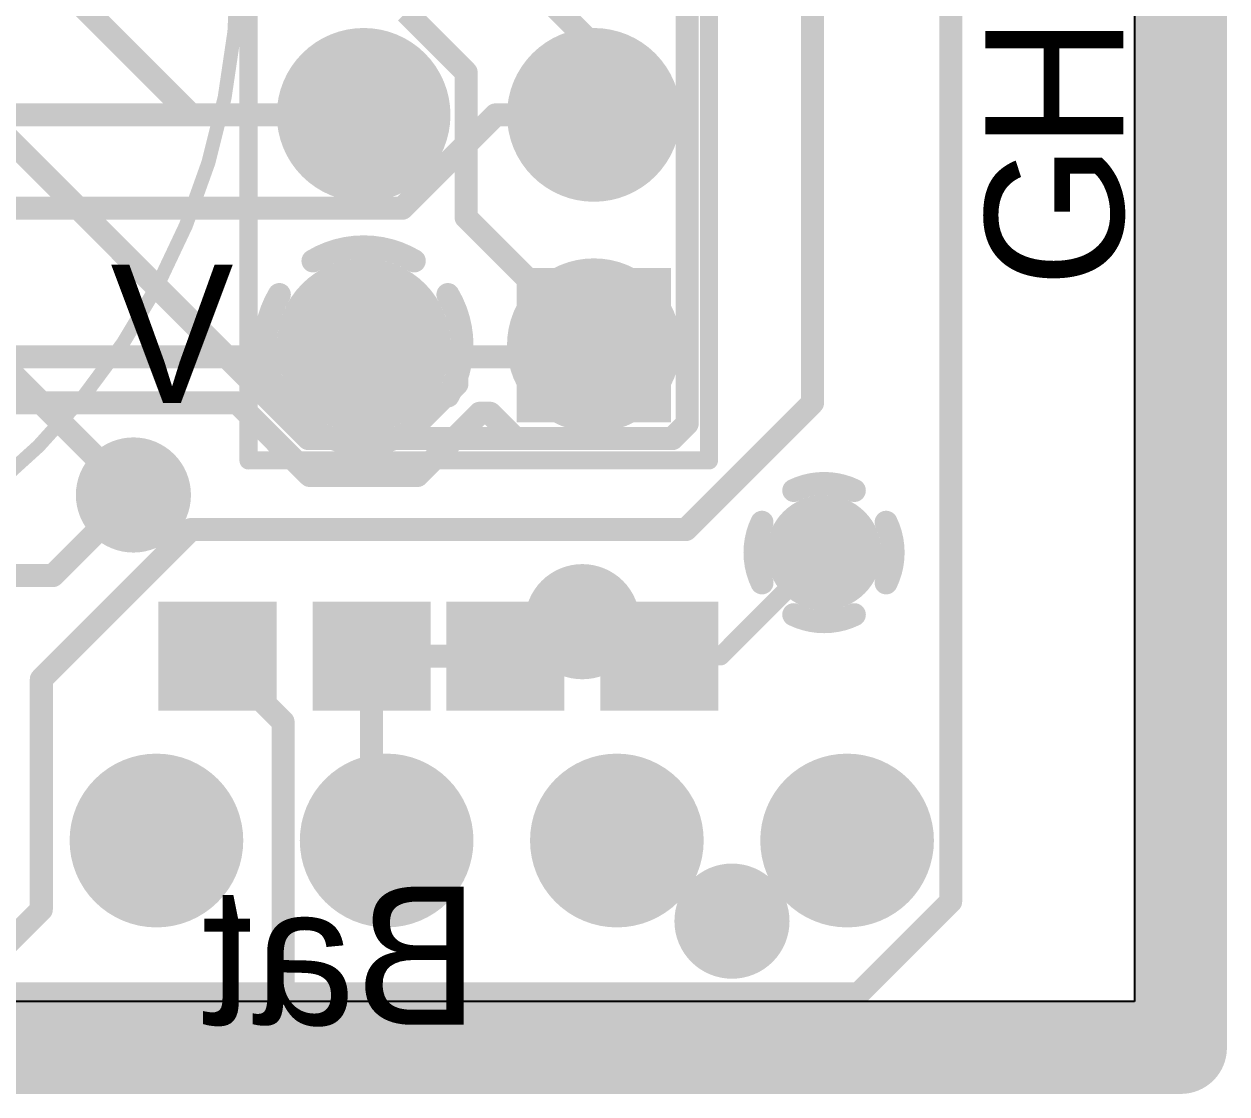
# Model space of a CAD drawing. Header units: millimetres. Extents: x 2.46 to 5.38, y 2.48 to 3.77.
# Drawn here: x 4.858 to 5.38, y 2.476 to 2.94 of the extents above; entities that cross this region are included whole.
import ezdxf

# ---------------------------------------------------------------- set-up
doc = ezdxf.new("R2010")
doc.units = ezdxf.units.MM
doc.header["$MEASUREMENT"] = 0
for name, color, linetype in [('BottomLayer', 5, 'Continuous'), ('BottomOverlay', 54, 'Continuous'), ('BottomSolder', 6, 'Continuous'), ('InternalPlane1', 76, 'Continuous'), ('InternalPlane2', 16, 'Continuous'), ('Mechanical1', 6, 'Continuous'), ('MultiLayer', 9, 'Continuous'), ('TopLayer', 1, 'Continuous'), ('TopOverlay', 2, 'Continuous'), ('TopPaste', 8, 'Continuous'), ('TopSolder', 216, 'Continuous')]:
    doc.layers.add(name, color=color, linetype=linetype)

msp = doc.modelspace()

# ---------------------------------------------------------------- linework, layer by layer
at = {"layer": 'BottomLayer', "const_width": 0.01}
for points in [[(5.14553, 2.76692), (5.14553, 2.97153)], [(4.82, 2.901), (5.005, 2.901)], [(5.02179, 2.86047), (5.06232, 2.901)], [(5.06232, 2.901), (5.105, 2.901)], [(4.8021, 2.86047), (5.02179, 2.86047)], [(5.085, 2.801), (5.105, 2.801)], [(5.105, 2.796), (5.105, 2.801)], [(3.90853, 2.796), (4.96447, 2.796)], [(4.96447, 2.78421), (4.96447, 2.796)], [(5.04553, 2.796), (5.105, 2.796)], [(5.04553, 2.78421), (5.04553, 2.796)], [(4.96447, 2.78421), (4.98821, 2.76047)], [(5.02179, 2.76047), (5.04553, 2.78421)], [(3.89928, 2.776), (4.95006, 2.776)], [(4.95006, 2.776), (4.98159, 2.74447)], [(5.02841, 2.74447), (5.05541, 2.77147)], [(5.05541, 2.77147), (5.05992, 2.77147)], [(5.05992, 2.77147), (5.07092, 2.76047)], [(5.13908, 2.76047), (5.14553, 2.76692)], [(4.98821, 2.76047), (5.02179, 2.76047)], [(5.07092, 2.76047), (5.13908, 2.76047)], [(4.98159, 2.74447), (5.02841, 2.74447)], [(4.87, 2.701), (4.905, 2.736)], [(4.355, 2.701), (4.87, 2.701)]]:
    msp.add_lwpolyline(points, dxfattribs=at)
at = {"layer": 'BottomLayer'}
for points, const_width in [([(4.99024, 2.901, 1), (5.01976, 2.901, 1)], 0.02953), ([(5.09024, 2.901, 1), (5.11976, 2.901, 1)], 0.02953), ([(5.0025, 2.901, 1), (5.0075, 2.901, 1)], 0.005), ([(5.05982, 2.901, 1), (5.06482, 2.901, 1)], 0.005), ([(5.05982, 2.901, 1), (5.06482, 2.901, 1)], 0.005), ([(5.1025, 2.901, 1), (5.1075, 2.901, 1)], 0.005), ([(5.01929, 2.86047, 1), (5.02429, 2.86047, 1)], 0.005), ([(5.01929, 2.86047, 1), (5.02429, 2.86047, 1)], 0.005), ([(4.99024, 2.801, 1), (5.01976, 2.801, 1)], 0.02953), ([(5.0825, 2.801, 1), (5.0875, 2.801, 1)], 0.005), ([(5.1025, 2.801, 1), (5.1075, 2.801, 1)], 0.005), ([(5.1025, 2.801, 1), (5.1075, 2.801, 1)], 0.005), ([(4.96197, 2.796, 1), (4.96697, 2.796, 1)], 0.005), ([(4.96197, 2.796, 1), (4.96697, 2.796, 1)], 0.005), ([(5.04303, 2.796, 1), (5.04803, 2.796, 1)], 0.005), ([(5.04303, 2.796, 1), (5.04803, 2.796, 1)], 0.005), ([(5.1025, 2.796, 1), (5.1075, 2.796, 1)], 0.005), ([(5.1025, 2.796, 1), (5.1075, 2.796, 1)], 0.005), ([(4.96197, 2.78421, 1), (4.96697, 2.78421, 1)], 0.005), ([(4.96197, 2.78421, 1), (4.96697, 2.78421, 1)], 0.005), ([(5.04303, 2.78421, 1), (5.04803, 2.78421, 1)], 0.005), ([(5.04303, 2.78421, 1), (5.04803, 2.78421, 1)], 0.005), ([(4.94756, 2.776, 1), (4.95256, 2.776, 1)], 0.005), ([(4.94756, 2.776, 1), (4.95256, 2.776, 1)], 0.005), ([(5.05291, 2.77147, 1), (5.05791, 2.77147, 1)], 0.005), ([(5.05291, 2.77147, 1), (5.05791, 2.77147, 1)], 0.005), ([(5.05742, 2.77147, 1), (5.06242, 2.77147, 1)], 0.005), ([(5.05742, 2.77147, 1), (5.06242, 2.77147, 1)], 0.005), ([(5.14303, 2.76692, 1), (5.14803, 2.76692, 1)], 0.005), ([(5.14303, 2.76692, 1), (5.14803, 2.76692, 1)], 0.005), ([(4.98571, 2.76047, 1), (4.99071, 2.76047, 1)], 0.005), ([(4.98571, 2.76047, 1), (4.99071, 2.76047, 1)], 0.005), ([(5.01929, 2.76047, 1), (5.02429, 2.76047, 1)], 0.005), ([(5.01929, 2.76047, 1), (5.02429, 2.76047, 1)], 0.005), ([(5.06842, 2.76047, 1), (5.07342, 2.76047, 1)], 0.005), ([(5.06842, 2.76047, 1), (5.07342, 2.76047, 1)], 0.005), ([(5.13658, 2.76047, 1), (5.14158, 2.76047, 1)], 0.005), ([(5.13658, 2.76047, 1), (5.14158, 2.76047, 1)], 0.005), ([(4.97909, 2.74447, 1), (4.98409, 2.74447, 1)], 0.005), ([(4.97909, 2.74447, 1), (4.98409, 2.74447, 1)], 0.005), ([(5.02591, 2.74447, 1), (5.03091, 2.74447, 1)], 0.005), ([(5.02591, 2.74447, 1), (5.03091, 2.74447, 1)], 0.005), ([(4.8995, 2.736, 1), (4.9105, 2.736, 1)], 0.011), ([(4.9025, 2.736, 1), (4.9075, 2.736, 1)], 0.005), ([(5.1995, 2.711, 1), (5.2105, 2.711, 1)], 0.011), ([(4.8675, 2.701, 1), (4.8725, 2.701, 1)], 0.005), ([(4.8675, 2.701, 1), (4.8725, 2.701, 1)], 0.005), ([(5.09, 2.681, 1), (5.11, 2.681, 1)], 0.02), ([(4.90024, 2.586, 1), (4.92976, 2.586, 1)], 0.02953), ([(5.00024, 2.586, 1), (5.02976, 2.586, 1)], 0.02953), ([(5.10024, 2.586, 1), (5.12976, 2.586, 1)], 0.02953), ([(5.20024, 2.586, 1), (5.22976, 2.586, 1)], 0.02953)]:
    msp.add_lwpolyline(points, format="xyb", close=True, dxfattribs=dict(at, const_width=const_width))
msp.add_solid([(5.13453, 2.77147), (5.13453, 2.83053), (5.07547, 2.77147), (5.07547, 2.83053)], dxfattribs=at)
at = {"layer": 'BottomOverlay', "const_width": 0.00606}
msp.add_lwpolyline([(4.95028, 2.966, 1), (4.35972, 2.966, 1)], format="xyb", close=True, dxfattribs=at)
at = {"layer": 'BottomSolder'}
for points, const_width in [([(4.98824, 2.901, 1), (5.02176, 2.901, 1)], 0.03353), ([(5.08824, 2.901, 1), (5.12176, 2.901, 1)], 0.03353), ([(4.98824, 2.801, 1), (5.02176, 2.801, 1)], 0.03353), ([(4.8975, 2.736, 1), (4.9125, 2.736, 1)], 0.015), ([(5.1975, 2.711, 1), (5.2125, 2.711, 1)], 0.015), ([(5.0875, 2.681, 1), (5.1125, 2.681, 1)], 0.025), ([(4.89824, 2.586, 1), (4.93176, 2.586, 1)], 0.03353), ([(4.99824, 2.586, 1), (5.03176, 2.586, 1)], 0.03353), ([(5.09824, 2.586, 1), (5.13176, 2.586, 1)], 0.03353), ([(5.19824, 2.586, 1), (5.23176, 2.586, 1)], 0.03353)]:
    msp.add_lwpolyline(points, format="xyb", close=True, dxfattribs=dict(at, const_width=const_width))
msp.add_solid([(5.13853, 2.76747), (5.13853, 2.83453), (5.07147, 2.76747), (5.07147, 2.83453)], dxfattribs=at)
at = {"layer": 'InternalPlane1'}
for p, q in [((5.3399, 3.7259), (5.3399, 2.5161)), ((5.3399, 2.5161), (3.03957, 2.5161))]:
    msp.add_line(p, q, dxfattribs=at)
at = {"layer": 'InternalPlane1', "const_width": 0.04}
for points in [[(5.36, 2.496), (5.36, 3.746)], [(3.03125, 2.496), (5.36, 2.496)]]:
    msp.add_lwpolyline(points, dxfattribs=at)
at = {"layer": 'InternalPlane1'}
for points, const_width in [([(4.98614, 2.901, 1), (5.02386, 2.901, 1)], 0.03772), ([(5.08614, 2.901, 1), (5.12386, 2.901, 1)], 0.03772), ([(4.98614, 2.801, 1), (5.02386, 2.801, 1)], 0.03772), ([(5.08614, 2.801, 1), (5.12386, 2.801, 1)], 0.03772), ([(4.8925, 2.736, 1), (4.9175, 2.736, 1)], 0.025), ([(5.18935, 2.73796, 1), (5.19435, 2.73796, 1)], 0.005), ([(5.21565, 2.73796, 1), (5.22065, 2.73796, 1)], 0.005), ([(5.17554, 2.72415, 1), (5.18054, 2.72415, 1)], 0.005), ([(5.22946, 2.72415, 1), (5.23446, 2.72415, 1)], 0.005), ([(5.17554, 2.69785, 1), (5.18054, 2.69785, 1)], 0.005), ([(5.22946, 2.69785, 1), (5.23446, 2.69785, 1)], 0.005), ([(5.18935, 2.68404, 1), (5.19435, 2.68404, 1)], 0.005), ([(5.21565, 2.68404, 1), (5.22065, 2.68404, 1)], 0.005), ([(4.89614, 2.586, 1), (4.93386, 2.586, 1)], 0.03772), ([(4.99614, 2.586, 1), (5.03386, 2.586, 1)], 0.03772), ([(5.09614, 2.586, 1), (5.13386, 2.586, 1)], 0.03772), ([(5.19614, 2.586, 1), (5.23386, 2.586, 1)], 0.03772), ([(5.35, 2.496, 1), (5.37, 2.496, 1)], 0.02), ([(5.35, 2.496, 1), (5.37, 2.496, 1)], 0.02)]:
    msp.add_lwpolyline(points, format="xyb", close=True, dxfattribs=dict(at, const_width=const_width))
at = {"layer": 'InternalPlane1', "const_width": 0.01}
for points in [[(5.19185, 2.73796, -0.230868), (5.21815, 2.73796)], [(5.17804, 2.69785, -0.230868), (5.17804, 2.72415)], [(5.23196, 2.72415, -0.230868), (5.23196, 2.69785)], [(5.21815, 2.68404, -0.230868), (5.19185, 2.68404)]]:
    msp.add_lwpolyline(points, format="xyb", dxfattribs=at)
at = {"layer": 'InternalPlane2'}
for p, q in [((5.3399, 3.7259), (5.3399, 2.5161)), ((5.3399, 2.5161), (3.03957, 2.5161))]:
    msp.add_line(p, q, dxfattribs=at)
at = {"layer": 'InternalPlane2', "const_width": 0.04}
for points in [[(5.36, 2.496), (5.36, 3.746)], [(3.03125, 2.496), (5.36, 2.496)]]:
    msp.add_lwpolyline(points, dxfattribs=at)
at = {"layer": 'InternalPlane2'}
for points, const_width in [([(4.98614, 2.901, 1), (5.02386, 2.901, 1)], 0.03772), ([(5.08614, 2.901, 1), (5.12386, 2.901, 1)], 0.03772), ([(4.9805, 2.83761, 1), (4.9855, 2.83761, 1)], 0.005), ([(5.0245, 2.83761, 1), (5.0295, 2.83761, 1)], 0.005), ([(5.08614, 2.801, 1), (5.12386, 2.801, 1)], 0.03772), ([(4.96589, 2.823, 1), (4.97089, 2.823, 1)], 0.005), ([(5.03912, 2.823, 1), (5.04412, 2.823, 1)], 0.005), ([(4.96589, 2.779, 1), (4.97089, 2.779, 1)], 0.005), ([(5.03912, 2.779, 1), (5.04412, 2.779, 1)], 0.005), ([(4.9805, 2.76438, 1), (4.9855, 2.76438, 1)], 0.005), ([(5.0245, 2.76438, 1), (5.0295, 2.76438, 1)], 0.005), ([(4.8925, 2.736, 1), (4.9175, 2.736, 1)], 0.025), ([(5.1925, 2.711, 1), (5.2175, 2.711, 1)], 0.025), ([(4.89614, 2.586, 1), (4.93386, 2.586, 1)], 0.03772), ([(4.99614, 2.586, 1), (5.03386, 2.586, 1)], 0.03772), ([(5.09614, 2.586, 1), (5.13386, 2.586, 1)], 0.03772), ([(5.19614, 2.586, 1), (5.23386, 2.586, 1)], 0.03772), ([(5.35, 2.496, 1), (5.37, 2.496, 1)], 0.02), ([(5.35, 2.496, 1), (5.37, 2.496, 1)], 0.02)]:
    msp.add_lwpolyline(points, format="xyb", close=True, dxfattribs=dict(at, const_width=const_width))
at = {"layer": 'InternalPlane2', "const_width": 0.01}
for points in [[(4.983, 2.83761, -0.277325), (5.027, 2.83761)], [(4.96839, 2.779, -0.277325), (4.96839, 2.823)], [(5.04162, 2.823, -0.277325), (5.04162, 2.779)], [(5.027, 2.76438, -0.277325), (4.983, 2.76438)]]:
    msp.add_lwpolyline(points, format="xyb", dxfattribs=at)
at = {"layer": 'Mechanical1', "const_width": 0.01}
for points in [[(5.36, 2.496), (5.36, 3.746)], [(3.03125, 2.496), (5.36, 2.496)]]:
    msp.add_lwpolyline(points, dxfattribs=at)
at = {"layer": 'Mechanical1', "const_width": 0.005}
msp.add_lwpolyline([(5.3575, 2.496, 1), (5.3625, 2.496, 1)], format="xyb", close=True, dxfattribs=at)
msp.add_lwpolyline([(5.3575, 2.496, 1), (5.3625, 2.496, 1)], format="xyb", close=True, dxfattribs=at)
at = {"layer": 'MultiLayer'}
for points, const_width in [([(4.99024, 2.901, 1), (5.01976, 2.901, 1)], 0.02953), ([(5.09024, 2.901, 1), (5.11976, 2.901, 1)], 0.02953), ([(4.99024, 2.801, 1), (5.01976, 2.801, 1)], 0.02953), ([(4.8995, 2.736, 1), (4.9105, 2.736, 1)], 0.011), ([(5.1995, 2.711, 1), (5.2105, 2.711, 1)], 0.011), ([(4.90024, 2.586, 1), (4.92976, 2.586, 1)], 0.02953), ([(5.00024, 2.586, 1), (5.02976, 2.586, 1)], 0.02953), ([(5.10024, 2.586, 1), (5.12976, 2.586, 1)], 0.02953), ([(5.20024, 2.586, 1), (5.22976, 2.586, 1)], 0.02953)]:
    msp.add_lwpolyline(points, format="xyb", close=True, dxfattribs=dict(at, const_width=const_width))
msp.add_solid([(5.13453, 2.77147), (5.13453, 2.83053), (5.07547, 2.77147), (5.07547, 2.83053)], dxfattribs=at)
at = {"layer": 'TopLayer'}
for points, const_width in [([(5.26, 2.55947), (5.26, 3.261)], 0.01), ([(5.14553, 2.76692), (5.14553, 3.12614)], 0.01), ([(5.2, 2.776), (5.2, 3.106)], 0.01), ([(4.775, 3.056), (4.93, 2.901)], 0.01), ([(5.055, 2.981), (5.105, 2.931)], 0.01), ([(5.02344, 2.94553), (5.04953, 2.91944)], 0.01), ([(5.105, 2.901), (5.105, 2.931)], 0.01), ([(4.81568, 2.92582), (4.98103, 2.76047)], 0.01), ([(5.04953, 2.85647), (5.04953, 2.91944)], 0.01), ([(4.93, 2.901), (5.005, 2.901)], 0.01), ([(4.74587, 2.89513), (4.905, 2.736)], 0.01), ([(5.04953, 2.85647), (5.105, 2.801)], 0.01), ([(5.145, 2.721), (5.2, 2.776)], 0.01), ([(5.13908, 2.76047), (5.14553, 2.76692)], 0.01), ([(4.98103, 2.76047), (5.13908, 2.76047)], 0.01), ([(4.865, 2.656), (4.93, 2.721)], 0.01), ([(4.93, 2.721), (5.145, 2.721)], 0.01), ([(5.16, 2.666), (5.205, 2.711)], 0.008), ([(4.94154, 2.666), (4.97, 2.63753)], 0.01), ([(5.00847, 2.59253), (5.00847, 2.666)], 0.01), ([(5.00847, 2.666), (5.06654, 2.666)], 0.01), ([(5.13347, 2.666), (5.16, 2.666)], 0.008), ([(4.865, 2.556), (4.865, 2.656)], 0.01), ([(4.97, 2.51947), (4.97, 2.63753)], 0.01), ([(4.845, 2.536), (4.865, 2.556)], 0.01), ([(5.22, 2.51947), (5.26, 2.55947)], 0.01), ([(4.26253, 2.51947), (4.97, 2.51947)], 0.01), ([(4.97, 2.51947), (5.22, 2.51947)], 0.01)]:
    msp.add_lwpolyline(points, dxfattribs=dict(at, const_width=const_width))
for points, const_width in [([(5.1025, 2.931, 1), (5.1075, 2.931, 1)], 0.005), ([(5.1025, 2.931, 1), (5.1075, 2.931, 1)], 0.005), ([(4.99024, 2.901, 1), (5.01976, 2.901, 1)], 0.02953), ([(5.09024, 2.901, 1), (5.11976, 2.901, 1)], 0.02953), ([(5.04703, 2.91944, 1), (5.05203, 2.91944, 1)], 0.005), ([(5.04703, 2.91944, 1), (5.05203, 2.91944, 1)], 0.005), ([(4.9275, 2.901, 1), (4.9325, 2.901, 1)], 0.005), ([(4.9275, 2.901, 1), (4.9325, 2.901, 1)], 0.005), ([(5.0025, 2.901, 1), (5.0075, 2.901, 1)], 0.005), ([(5.1025, 2.901, 1), (5.1075, 2.901, 1)], 0.005), ([(5.04703, 2.85647, 1), (5.05203, 2.85647, 1)], 0.005), ([(5.04703, 2.85647, 1), (5.05203, 2.85647, 1)], 0.005), ([(4.99024, 2.801, 1), (5.01976, 2.801, 1)], 0.02953), ([(5.1025, 2.801, 1), (5.1075, 2.801, 1)], 0.005), ([(5.1975, 2.776, 1), (5.2025, 2.776, 1)], 0.005), ([(5.1975, 2.776, 1), (5.2025, 2.776, 1)], 0.005), ([(5.14303, 2.76692, 1), (5.14803, 2.76692, 1)], 0.005), ([(5.14303, 2.76692, 1), (5.14803, 2.76692, 1)], 0.005), ([(4.97853, 2.76047, 1), (4.98353, 2.76047, 1)], 0.005), ([(4.97853, 2.76047, 1), (4.98353, 2.76047, 1)], 0.005), ([(5.13658, 2.76047, 1), (5.14158, 2.76047, 1)], 0.005), ([(5.13658, 2.76047, 1), (5.14158, 2.76047, 1)], 0.005), ([(4.8995, 2.736, 1), (4.9105, 2.736, 1)], 0.011), ([(4.9025, 2.736, 1), (4.9075, 2.736, 1)], 0.005), ([(4.9275, 2.721, 1), (4.9325, 2.721, 1)], 0.005), ([(4.9275, 2.721, 1), (4.9325, 2.721, 1)], 0.005), ([(5.1425, 2.721, 1), (5.1475, 2.721, 1)], 0.005), ([(5.1425, 2.721, 1), (5.1475, 2.721, 1)], 0.005), ([(5.1995, 2.711, 1), (5.2105, 2.711, 1)], 0.011), ([(5.203, 2.711, 1), (5.207, 2.711, 1)], 0.004), ([(4.93904, 2.666, 1), (4.94404, 2.666, 1)], 0.005), ([(5.00596, 2.666, 1), (5.01096, 2.666, 1)], 0.005), ([(5.00596, 2.666, 1), (5.01096, 2.666, 1)], 0.005), ([(5.06404, 2.666, 1), (5.06904, 2.666, 1)], 0.005), ([(5.13147, 2.666, 1), (5.13546, 2.666, 1)], 0.004), ([(5.158, 2.666, 1), (5.162, 2.666, 1)], 0.004), ([(5.158, 2.666, 1), (5.162, 2.666, 1)], 0.004), ([(4.8625, 2.656, 1), (4.8675, 2.656, 1)], 0.005), ([(4.8625, 2.656, 1), (4.8675, 2.656, 1)], 0.005), ([(4.9675, 2.63753, 1), (4.9725, 2.63753, 1)], 0.005), ([(4.9675, 2.63753, 1), (4.9725, 2.63753, 1)], 0.005), ([(4.90024, 2.586, 1), (4.92976, 2.586, 1)], 0.02953), ([(5.00024, 2.586, 1), (5.02976, 2.586, 1)], 0.02953), ([(5.10024, 2.586, 1), (5.12976, 2.586, 1)], 0.02953), ([(5.20024, 2.586, 1), (5.22976, 2.586, 1)], 0.02953), ([(5.00596, 2.59253, 1), (5.01096, 2.59253, 1)], 0.005), ([(5.155, 2.551, 1), (5.175, 2.551, 1)], 0.02), ([(4.8625, 2.556, 1), (4.8675, 2.556, 1)], 0.005), ([(4.8625, 2.556, 1), (4.8675, 2.556, 1)], 0.005), ([(5.2575, 2.55947, 1), (5.2625, 2.55947, 1)], 0.005), ([(5.2575, 2.55947, 1), (5.2625, 2.55947, 1)], 0.005), ([(4.9675, 2.51947, 1), (4.9725, 2.51947, 1)], 0.005), ([(4.9675, 2.51947, 1), (4.9725, 2.51947, 1)], 0.005), ([(4.9675, 2.51947, 1), (4.9725, 2.51947, 1)], 0.005), ([(5.2175, 2.51947, 1), (5.2225, 2.51947, 1)], 0.005), ([(5.2175, 2.51947, 1), (5.2225, 2.51947, 1)], 0.005)]:
    msp.add_lwpolyline(points, format="xyb", close=True, dxfattribs=dict(at, const_width=const_width))
for points in [[(5.13453, 2.77147), (5.13453, 2.83053), (5.07547, 2.77147), (5.07547, 2.83053)], [(4.91988, 2.68568), (4.91988, 2.64631), (4.96319, 2.68568), (4.96319, 2.64631)], [(4.98681, 2.68568), (4.98681, 2.64631), (5.03012, 2.68568), (5.03012, 2.64631)], [(5.04488, 2.68568), (5.04488, 2.64631), (5.08819, 2.68568), (5.08819, 2.64631)], [(5.11181, 2.68568), (5.11181, 2.64631), (5.15512, 2.68568), (5.15512, 2.64631)]]:
    msp.add_solid(points, dxfattribs=at)
at = {"layer": 'TopOverlay', "const_width": 0.00787}
for points in [[(4.955, 2.751), (4.955, 3.051)], [(5.155, 2.751), (5.155, 3.051)], [(5.155, 2.85933), (5.155, 3.051)], [(4.955, 2.751), (5.155, 2.751)]]:
    msp.add_lwpolyline(points, dxfattribs=at)
at = {"layer": 'TopOverlay', "const_width": 0.00394}
for points in [[(5.15303, 2.85933, 1), (5.15697, 2.85933, 1)], [(4.95303, 2.751, 1), (4.95697, 2.751, 1)], [(4.95303, 2.751, 1), (4.95697, 2.751, 1)], [(5.15303, 2.751, 1), (5.15697, 2.751, 1)], [(5.15303, 2.751, 1), (5.15697, 2.751, 1)]]:
    msp.add_lwpolyline(points, format="xyb", close=True, dxfattribs=at)
at = {"layer": 'TopPaste'}
for points in [[(4.91988, 2.68568), (4.91988, 2.64631), (4.96319, 2.68568), (4.96319, 2.64631)], [(4.98681, 2.68568), (4.98681, 2.64631), (5.03012, 2.68568), (5.03012, 2.64631)], [(5.04488, 2.68568), (5.04488, 2.64631), (5.08819, 2.68568), (5.08819, 2.64631)], [(5.11181, 2.68568), (5.11181, 2.64631), (5.15512, 2.68568), (5.15512, 2.64631)]]:
    msp.add_solid(points, dxfattribs=at)
at = {"layer": 'TopSolder'}
for points, const_width in [([(4.98824, 2.901, 1), (5.02176, 2.901, 1)], 0.03353), ([(5.08824, 2.901, 1), (5.12176, 2.901, 1)], 0.03353), ([(4.98824, 2.801, 1), (5.02176, 2.801, 1)], 0.03353), ([(4.8975, 2.736, 1), (4.9125, 2.736, 1)], 0.015), ([(5.1975, 2.711, 1), (5.2125, 2.711, 1)], 0.015), ([(4.89824, 2.586, 1), (4.93176, 2.586, 1)], 0.03353), ([(4.99824, 2.586, 1), (5.03176, 2.586, 1)], 0.03353), ([(5.09824, 2.586, 1), (5.13176, 2.586, 1)], 0.03353), ([(5.19824, 2.586, 1), (5.23176, 2.586, 1)], 0.03353), ([(5.1525, 2.551, 1), (5.1775, 2.551, 1)], 0.025)]:
    msp.add_lwpolyline(points, format="xyb", close=True, dxfattribs=dict(at, const_width=const_width))
for points in [[(5.13853, 2.76747), (5.13853, 2.83453), (5.07147, 2.76747), (5.07147, 2.83453)], [(4.91588, 2.68968), (4.91588, 2.64231), (4.96719, 2.68968), (4.96719, 2.64231)], [(4.98281, 2.68968), (4.98281, 2.64231), (5.03412, 2.68968), (5.03412, 2.64231)], [(5.04088, 2.68968), (5.04088, 2.64231), (5.09219, 2.68968), (5.09219, 2.64231)], [(5.10781, 2.68968), (5.10781, 2.64231), (5.15912, 2.68968), (5.15912, 2.64231)]]:
    msp.add_solid(points, dxfattribs=at)

# ---------------------------------------------------------------- texts
at = {"layer": 'BottomOverlay', "text_generation_flag": 2}
msp.add_text('Bat', height=0.06, dxfattribs=at).set_placement((5.055, 2.506))
at = {"layer": 'TopOverlay'}
for s, p in [('H', (5.335, 2.886)), ('G', (5.335, 2.826))]:
    msp.add_text(s, height=0.06, rotation=90, dxfattribs=at).set_placement(p)
msp.add_text('V', height=0.06, dxfattribs=at).set_placement((4.895, 2.776))

doc.saveas('drawing.dxf')
